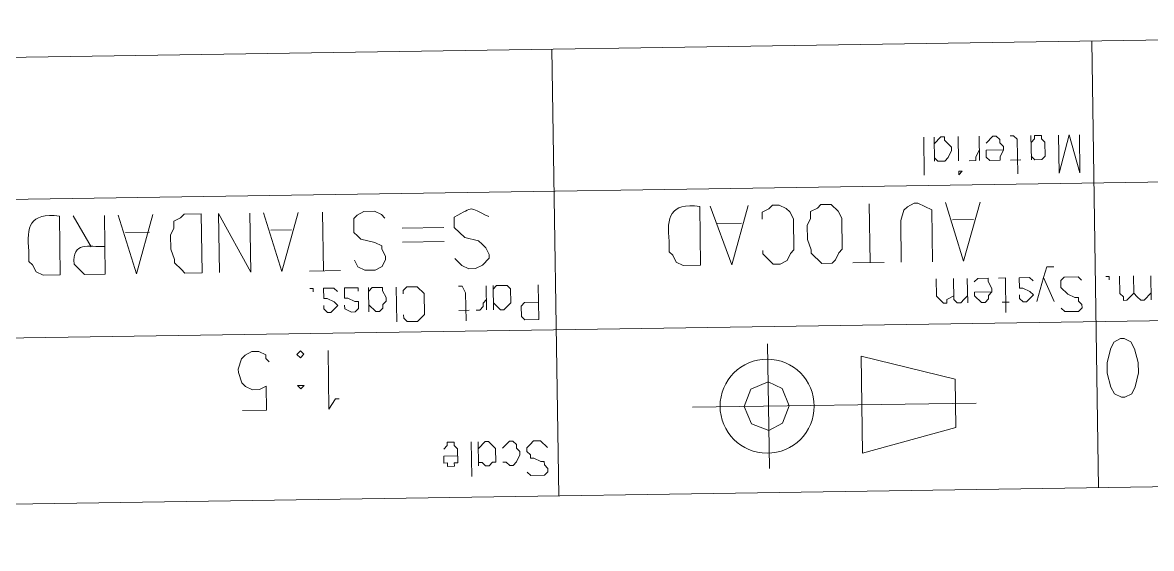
# Model space of a CAD drawing. Header units: millimetres. Extents: x -48 to 5523, y -114 to 5147.
# Drawn here: x -46.8828 to -46.611, y -111.3917 to -111.2651 of the extents above; entities that cross this region are included whole.
import ezdxf

# ---------------------------------------------------------------- set-up
doc = ezdxf.new("R2010")
doc.units = ezdxf.units.MM
doc.layers.add('PDF_Geometry', color=7, linetype='Continuous')

msp = doc.modelspace()

# ---------------------------------------------------------------- linework, layer by layer
at = {"layer": 'PDF_Geometry', "lineweight": 13}
for points in [[(-46.57373, -111.3763), (-46.57758, -111.12216), (-47.59247, -111.13753), (-47.58862, -111.39167)], [(-46.65655, -111.30088), (-46.65738, -111.30089), (-46.65737, -111.30172)], [(-46.68789, -111.32302), (-46.68707, -111.32217), (-46.68626, -111.3205), (-46.68544, -111.31965), (-46.68555, -111.31215), (-46.68641, -111.3105), (-46.6881, -111.30886), (-46.6906, -111.30889), (-46.69142, -111.30974), (-46.69308, -111.3106), (-46.69305, -111.31226), (-46.69386, -111.31394), (-46.69381, -111.31728), (-46.69294, -111.31976), (-46.69292, -111.3206), (-46.69039, -111.32306)], [(-46.83975, -111.31115), (-46.83954, -111.32532), (-46.8437, -111.32538), (-46.84455, -111.32456), (-46.84624, -111.32292), (-46.84625, -111.32209), (-46.84712, -111.3196), (-46.84717, -111.31627), (-46.84637, -111.31459), (-46.84639, -111.31292), (-46.84474, -111.31206), (-46.84392, -111.31122)], [(-46.61739, -111.35529), (-46.61574, -111.35443), (-46.61493, -111.35275), (-46.61415, -111.34941), (-46.61418, -111.34691), (-46.61507, -111.34359), (-46.61593, -111.34193), (-46.6176, -111.34112), (-46.61844, -111.34114), (-46.62009, -111.342), (-46.6209, -111.34367), (-46.62168, -111.34702), (-46.62164, -111.34952), (-46.62076, -111.35284), (-46.6199, -111.35449), (-46.61822, -111.3553)], [(-46.81589, -111.34579), (-46.81507, -111.34495), (-46.81591, -111.34413), (-46.81674, -111.34497)], [(-46.68053, -111.36875), (-46.65812, -111.36257), (-46.65829, -111.35091), (-46.68088, -111.34542)], [(-46.81578, -111.35329), (-46.81496, -111.35245), (-46.81662, -111.35247)], [(-46.70903, -111.35751), (-46.7073, -111.36165), (-46.70311, -111.36326), (-46.6998, -111.36154), (-46.6982, -111.35735), (-46.69993, -111.35321), (-46.70329, -111.35159), (-46.70743, -111.35332)]]:
    msp.add_lwpolyline(points, close=True, dxfattribs=at)
for points in [[(-47.59024, -111.28418), (-46.57536, -111.26881)], [(-46.75534, -111.27154), (-46.75371, -111.37902)], [(-46.62536, -111.26957), (-46.62373, -111.37705)], [(-46.66584, -111.29268), (-46.6657, -111.30185)], [(-46.66326, -111.29848), (-46.66334, -111.29265)], [(-46.66327, -111.29764), (-46.66242, -111.29847), (-46.66076, -111.29844), (-46.65994, -111.29759), (-46.65913, -111.29591), (-46.65914, -111.29508), (-46.66083, -111.29344), (-46.66084, -111.29261), (-46.66168, -111.29262), (-46.66332, -111.29431)], [(-46.65742, -111.29839), (-46.65751, -111.29256)], [(-46.65251, -111.29248), (-46.65242, -111.29831)], [(-46.64663, -111.29573), (-46.65079, -111.29579), (-46.65077, -111.29746), (-46.64992, -111.29828), (-46.64742, -111.29824), (-46.64744, -111.2974), (-46.64663, -111.29573), (-46.64664, -111.29489), (-46.64749, -111.29407), (-46.6475, -111.29324), (-46.64835, -111.29242), (-46.64918, -111.29243), (-46.65082, -111.29412)], [(-46.64321, -111.30151), (-46.64333, -111.29318), (-46.64418, -111.29235), (-46.64501, -111.29237)], [(-46.63992, -111.29812), (-46.64001, -111.29229)], [(-46.63994, -111.29729), (-46.63909, -111.29811), (-46.63743, -111.29809), (-46.6366, -111.29724), (-46.63665, -111.29391), (-46.6375, -111.29309), (-46.63751, -111.29225), (-46.63918, -111.29228), (-46.63917, -111.29311), (-46.63999, -111.29396)], [(-46.62835, -111.29212), (-46.62821, -111.30128), (-46.63085, -111.29215), (-46.63321, -111.30136), (-46.63335, -111.29219)], [(-46.65246, -111.29581), (-46.65327, -111.29749), (-46.65326, -111.29833), (-46.65492, -111.29835)], [(-46.64242, -111.29816), (-46.64492, -111.2982)], [(-47.58973, -111.31834), (-46.57484, -111.30297)], [(-46.71976, -111.30933), (-46.71955, -111.3235), (-46.72372, -111.32356), (-46.72539, -111.32275), (-46.72625, -111.3211), (-46.7271, -111.32028), (-46.72714, -111.31778)], [(-46.7081, -111.30916), (-46.71205, -111.32339), (-46.71726, -111.3093)], [(-46.7046, -111.31994), (-46.70459, -111.32077), (-46.70205, -111.32323), (-46.70039, -111.32321), (-46.69873, -111.32235), (-46.69792, -111.32067), (-46.6971, -111.31983), (-46.69722, -111.31233), (-46.69807, -111.31067), (-46.69892, -111.30985), (-46.7006, -111.30904), (-46.70227, -111.30907), (-46.70309, -111.30992), (-46.70474, -111.31077), (-46.70472, -111.31244)], [(-46.67872, -111.32288), (-46.67894, -111.30872)], [(-46.66372, -111.32265), (-46.66391, -111.31016), (-46.66727, -111.30854), (-46.6681, -111.30855), (-46.66976, -111.30941), (-46.67058, -111.31026), (-46.67137, -111.31277), (-46.67122, -111.32277)], [(-46.65227, -111.30831), (-46.65622, -111.32254), (-46.6606, -111.30844)], [(-46.87391, -111.31167), (-46.8737, -111.32583), (-46.87786, -111.3259), (-46.87954, -111.32509), (-46.8804, -111.32344), (-46.88125, -111.32262), (-46.88129, -111.32012)], [(-46.8663, -111.31906), (-46.87058, -111.31162)], [(-46.86308, -111.31151), (-46.86287, -111.32567), (-46.86787, -111.32575), (-46.8704, -111.32328)], [(-46.85142, -111.31133), (-46.85537, -111.32556), (-46.85975, -111.31145)], [(-46.82809, -111.31098), (-46.82787, -111.32514), (-46.83558, -111.31109), (-46.83537, -111.32525)], [(-46.81642, -111.3108), (-46.82037, -111.32503), (-46.82475, -111.31092)], [(-46.81037, -111.32488), (-46.81059, -111.31071)], [(-46.80291, -111.32226), (-46.80205, -111.32392), (-46.80037, -111.32472), (-46.79787, -111.32469), (-46.79622, -111.32383), (-46.79541, -111.32215), (-46.79542, -111.32132), (-46.79628, -111.31966), (-46.7963, -111.31883), (-46.79797, -111.31802), (-46.80132, -111.31724), (-46.80217, -111.31642), (-46.80301, -111.3156), (-46.80306, -111.31226), (-46.80224, -111.31142), (-46.80059, -111.31056), (-46.79809, -111.31052), (-46.79641, -111.31133), (-46.79556, -111.31215)], [(-46.77875, -111.3219), (-46.77706, -111.32354), (-46.77538, -111.32435), (-46.77371, -111.32432), (-46.77206, -111.32346), (-46.77042, -111.32177), (-46.77043, -111.32094), (-46.77129, -111.31928), (-46.77213, -111.31846), (-46.77298, -111.31764), (-46.77632, -111.31686), (-46.77886, -111.3144), (-46.7789, -111.3119)], [(-46.65388, -111.3125), (-46.65887, -111.31258)], [(-46.81802, -111.31499), (-46.82302, -111.31507)], [(-46.78136, -111.31443), (-46.79136, -111.31459)], [(-46.7097, -111.31335), (-46.71553, -111.31344)], [(-46.85219, -111.31551), (-46.85802, -111.3156)], [(-46.78131, -111.31777), (-46.79131, -111.31792)], [(-46.67539, -111.32283), (-46.68289, -111.32294)], [(-46.80621, -111.32481), (-46.81371, -111.32493)], [(-46.637, -111.32642), (-46.6362, -111.3239), (-46.63453, -111.32388)], [(-46.6111, -111.33019), (-46.61274, -111.33188), (-46.61358, -111.3319), (-46.61442, -111.33108), (-46.61527, -111.33025), (-46.61533, -111.32609)], [(-46.61117, -111.32603), (-46.61108, -111.33186)], [(-46.79281, -111.32878), (-46.79269, -111.33711)], [(-46.79104, -111.33542), (-46.79103, -111.33625), (-46.79019, -111.33707), (-46.78769, -111.33703), (-46.78604, -111.33534), (-46.78612, -111.33034), (-46.78781, -111.3287), (-46.79031, -111.32874), (-46.79113, -111.32958), (-46.79112, -111.33042)], [(-46.77602, -111.33686), (-46.77612, -111.33019), (-46.77698, -111.32854), (-46.77781, -111.32855)], [(-46.77115, -111.32845), (-46.77106, -111.33428)], [(-46.76939, -111.33426), (-46.76948, -111.32842)], [(-46.76942, -111.33259), (-46.76773, -111.33423), (-46.76689, -111.33422), (-46.76525, -111.33253), (-46.7653, -111.32919), (-46.76615, -111.32837), (-46.76865, -111.32841), (-46.76947, -111.32926)], [(-46.75865, -111.32826), (-46.75852, -111.33659), (-46.76186, -111.33664), (-46.7627, -111.33582), (-46.76274, -111.33332), (-46.76192, -111.33248), (-46.75859, -111.33243)], [(-46.6586, -111.33091), (-46.66025, -111.33177), (-46.66024, -111.3326), (-46.66107, -111.33262), (-46.66276, -111.33097), (-46.66283, -111.32681)], [(-46.65526, -111.33086), (-46.65608, -111.33171), (-46.65691, -111.33255), (-46.65774, -111.33256), (-46.65858, -111.33174), (-46.65866, -111.32674)], [(-46.65533, -111.32669), (-46.65524, -111.33253)], [(-46.64944, -111.32994), (-46.65361, -111.33), (-46.6536, -111.33084), (-46.65191, -111.33248), (-46.65107, -111.33246), (-46.65025, -111.33162), (-46.65026, -111.33078), (-46.64944, -111.32994), (-46.64946, -111.32911), (-46.65032, -111.32745), (-46.65033, -111.32662), (-46.65283, -111.32666), (-46.65365, -111.3275)], [(-46.64604, -111.33489), (-46.64616, -111.32656), (-46.64783, -111.32658)], [(-46.64277, -111.33067), (-46.64275, -111.3315), (-46.64191, -111.33232), (-46.64107, -111.33231), (-46.63943, -111.33062), (-46.64028, -111.3298), (-46.64196, -111.32899), (-46.64279, -111.329), (-46.64283, -111.3265), (-46.64033, -111.32647), (-46.63948, -111.32729)], [(-46.63441, -111.33221), (-46.637, -111.32642), (-46.63857, -111.33227)], [(-46.63272, -111.33385), (-46.63187, -111.33467), (-46.62854, -111.33462), (-46.62772, -111.33378), (-46.62773, -111.33294), (-46.62858, -111.33212), (-46.62859, -111.33129), (-46.62942, -111.3313), (-46.6311, -111.33049), (-46.63279, -111.32885), (-46.63282, -111.32719), (-46.632, -111.32634), (-46.62866, -111.32629), (-46.62782, -111.32711)], [(-46.62115, -111.32701), (-46.62116, -111.32618), (-46.622, -111.32619)], [(-46.61527, -111.33025), (-46.61691, -111.33195), (-46.61774, -111.33196), (-46.61776, -111.33113), (-46.6186, -111.33031), (-46.61866, -111.32614)], [(-46.8128, -111.32991), (-46.81281, -111.32908), (-46.81364, -111.32909)], [(-46.81025, -111.33321), (-46.81023, -111.33404), (-46.80939, -111.33486), (-46.80855, -111.33485), (-46.80691, -111.33316), (-46.80776, -111.33234), (-46.80944, -111.33153), (-46.81027, -111.33154), (-46.81031, -111.32904), (-46.80781, -111.329), (-46.80696, -111.32982)], [(-46.80525, -111.33313), (-46.80523, -111.33397), (-46.80356, -111.33477), (-46.80272, -111.33476), (-46.8019, -111.33391), (-46.80193, -111.33225), (-46.80276, -111.33226), (-46.80444, -111.33145), (-46.80527, -111.33147), (-46.80531, -111.32897), (-46.80198, -111.32892), (-46.80196, -111.32975)], [(-46.79939, -111.33471), (-46.79948, -111.32888)], [(-46.79941, -111.33304), (-46.79772, -111.33468), (-46.79689, -111.33467), (-46.79607, -111.33383), (-46.79608, -111.33299), (-46.79526, -111.33215), (-46.79527, -111.33131), (-46.79613, -111.32966), (-46.79614, -111.32883), (-46.79864, -111.32886), (-46.79946, -111.32971)], [(-46.7711, -111.33178), (-46.77192, -111.33263), (-46.7719, -111.33346), (-46.77273, -111.33431), (-46.77356, -111.33432)], [(-46.64524, -111.33238), (-46.64691, -111.3324)], [(-47.58922, -111.35167), (-46.57434, -111.3363)], [(-46.77523, -111.33434), (-46.77772, -111.33438)], [(-46.82987, -111.35851), (-46.82403, -111.35842), (-46.82412, -111.35259), (-46.82577, -111.35345), (-46.82744, -111.35347), (-46.82912, -111.35266), (-46.82997, -111.35184), (-46.83084, -111.34935), (-46.83085, -111.34852), (-46.83005, -111.34601), (-46.82923, -111.34516), (-46.82758, -111.3443), (-46.82591, -111.34428), (-46.82423, -111.34509), (-46.82422, -111.34592), (-46.82338, -111.34674)], [(-46.80657, -111.35565), (-46.80741, -111.35567), (-46.80903, -111.35819), (-46.80925, -111.34403)], [(-46.70297, -111.37242), (-46.70343, -111.34242)], [(-46.65321, -111.35667), (-46.72153, -111.3577)], [(-46.77803, -111.36939), (-46.78136, -111.36944), (-46.78134, -111.37111), (-46.7805, -111.37109), (-46.78049, -111.37193), (-46.77882, -111.3719), (-46.77884, -111.37107), (-46.778, -111.37106), (-46.77805, -111.36772), (-46.7789, -111.3669), (-46.77891, -111.36607), (-46.78058, -111.3661), (-46.78057, -111.36693), (-46.78139, -111.36777)], [(-46.77475, -111.36601), (-46.77462, -111.37434)], [(-46.77299, -111.37181), (-46.77308, -111.36598)], [(-46.773, -111.37098), (-46.77217, -111.37097), (-46.77132, -111.37179), (-46.77049, -111.37178), (-46.76967, -111.37093), (-46.76884, -111.37092), (-46.76889, -111.36759), (-46.77058, -111.36594), (-46.77141, -111.36596), (-46.77305, -111.36765)], [(-46.76717, -111.37089), (-46.76634, -111.37088), (-46.76549, -111.3717), (-46.76466, -111.37169), (-46.76384, -111.37084), (-46.76303, -111.36916), (-46.76304, -111.36833), (-46.76389, -111.36751), (-46.7639, -111.36668), (-46.76475, -111.36586), (-46.76558, -111.36587), (-46.76722, -111.36756)], [(-46.7613, -111.3733), (-46.76045, -111.37413), (-46.75712, -111.37407), (-46.7563, -111.37323), (-46.75631, -111.3724), (-46.75716, -111.37157), (-46.75717, -111.37074), (-46.75801, -111.37075), (-46.75968, -111.36995), (-46.76052, -111.36996), (-46.76053, -111.36913), (-46.76138, -111.36831), (-46.76139, -111.36747), (-46.76057, -111.36663), (-46.75975, -111.36578), (-46.75808, -111.36575), (-46.75639, -111.3674)]]:
    msp.add_lwpolyline(points, dxfattribs=at)
msp.add_circle((-46.70353, -111.35743), 0.01133, dxfattribs=at)
for points in [[(-46.7789, -111.3119), (-46.77378, -111.30933), (-46.77576, -111.30936), (-46.77057, -111.31177)], [(-46.72714, -111.31778), (-46.72773, -111.31186), (-46.72696, -111.30849), (-46.71976, -111.30933)], [(-46.88129, -111.32012), (-46.88188, -111.31419), (-46.88111, -111.31082), (-46.87391, -111.31167)], [(-46.8704, -111.32328), (-46.87075, -111.31768), (-46.86699, -111.31912), (-46.86297, -111.319)]]:
    msp.add_open_spline(points, degree=3, dxfattribs=at)

doc.saveas('drawing.dxf')
